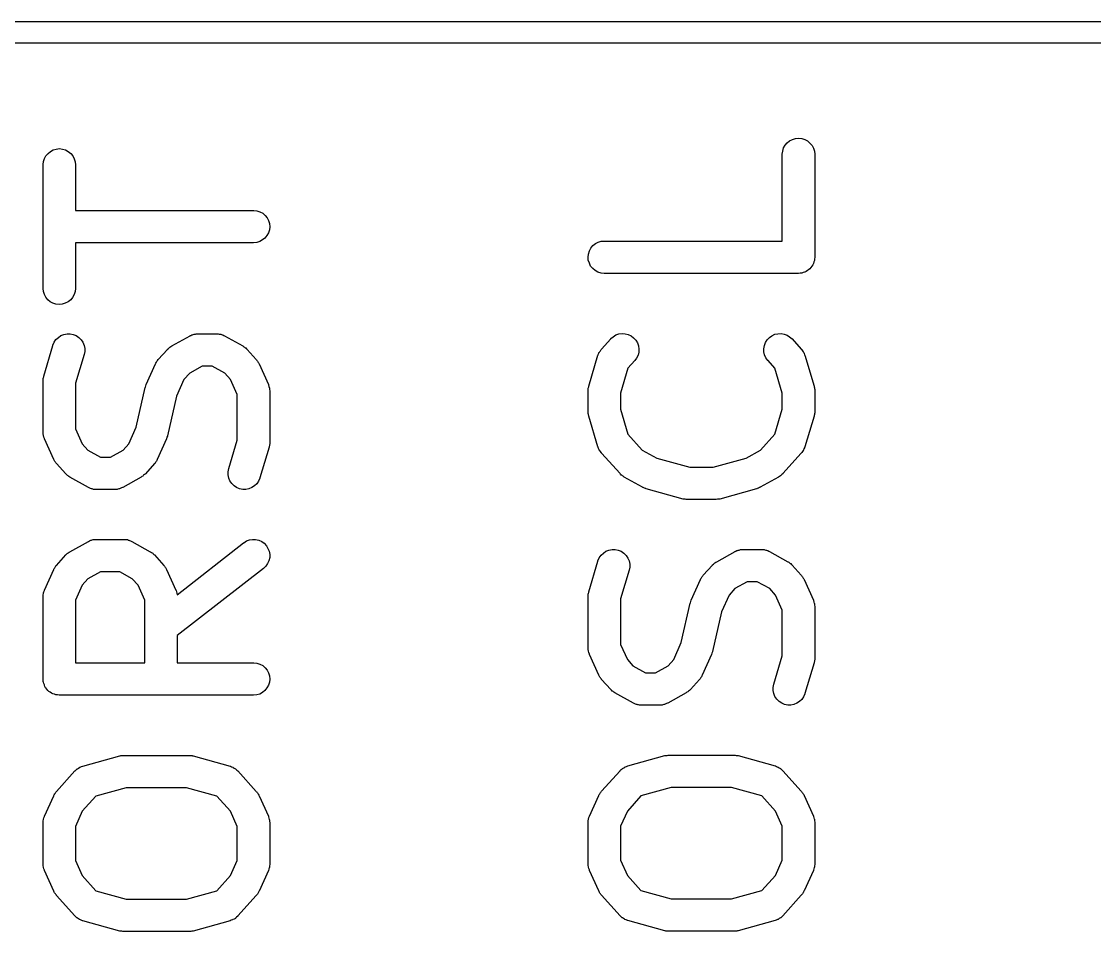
# Model space of a CAD drawing. Extents: x 195.1 to 235.6, y -143.1 to -103.
# Drawn here: x 220.857 to 225.829, y -107.165 to -102.95 of the extents above; entities that cross this region are included whole.
import ezdxf

# ---------------------------------------------------------------- set-up
doc = ezdxf.new("R2010")
doc.units = 0
doc.layers.add('BLACK', color=7, linetype='CONTINUOUS')

msp = doc.modelspace()

# ---------------------------------------------------------------- linework, layer by layer
at = {"layer": 'BLACK', "linetype": 'CONTINUOUS'}
for p, q in [((195.502, -102.95), (235.498, -102.95)), ((235.45, -103.05), (195.55, -103.05)), ((224.405, -103.512), (224.416, -103.503)), ((224.416, -103.503), (224.429, -103.496)), ((224.429, -103.496), (224.443, -103.492)), ((224.443, -103.492), (224.458, -103.49)), ((224.458, -103.49), (224.472, -103.492)), ((224.472, -103.492), (224.486, -103.496)), ((224.486, -103.496), (224.499, -103.503)), ((224.499, -103.503), (224.51, -103.513)), ((220.98, -103.561), (220.991, -103.552)), ((220.991, -103.552), (221.004, -103.545)), ((221.004, -103.545), (221.018, -103.541)), ((221.018, -103.541), (221.033, -103.539)), ((221.033, -103.539), (221.047, -103.541)), ((221.047, -103.541), (221.061, -103.545)), ((221.061, -103.545), (221.074, -103.552)), ((221.074, -103.552), (221.085, -103.561)), ((224.382, -103.564), (224.384, -103.55)), ((224.384, -103.55), (224.388, -103.536)), ((224.388, -103.536), (224.395, -103.523)), ((224.395, -103.523), (224.405, -103.512)), ((224.51, -103.513), (224.52, -103.524)), ((224.52, -103.524), (224.526, -103.537)), ((224.526, -103.537), (224.531, -103.551)), ((224.531, -103.551), (224.532, -103.565)), ((220.957, -103.613), (220.959, -103.599)), ((220.959, -103.599), (220.963, -103.585)), ((220.963, -103.585), (220.97, -103.572)), ((220.97, -103.572), (220.98, -103.561)), ((221.085, -103.561), (221.095, -103.573)), ((221.095, -103.573), (221.101, -103.586)), ((221.101, -103.586), (221.106, -103.6)), ((221.106, -103.6), (221.107, -103.614)), ((224.382, -103.565), (224.382, -103.564)), ((224.382, -103.967), (224.382, -103.565)), ((224.532, -103.565), (224.532, -104.042)), ((220.957, -103.614), (220.957, -103.613)), ((220.957, -104.186), (220.957, -103.614)), ((221.107, -103.614), (221.107, -103.825)), ((221.107, -103.825), (221.932, -103.825)), ((221.932, -103.825), (221.933, -103.825)), ((221.933, -103.825), (221.948, -103.827)), ((221.948, -103.827), (221.962, -103.831)), ((221.962, -103.831), (221.975, -103.838)), ((221.975, -103.838), (221.986, -103.848)), ((221.986, -103.848), (221.995, -103.859)), ((221.995, -103.859), (222.002, -103.872)), ((222.002, -103.872), (222.006, -103.886)), ((222.006, -103.886), (222.007, -103.901)), ((222.007, -103.901), (222.006, -103.915)), ((221.985, -103.953), (221.974, -103.962)), ((221.994, -103.942), (221.985, -103.953)), ((222.001, -103.929), (221.994, -103.942)), ((222.006, -103.915), (222.001, -103.929)), ((221.932, -103.975), (221.107, -103.975)), ((221.107, -103.975), (221.107, -104.186)), ((221.947, -103.974), (221.932, -103.975)), ((221.961, -103.969), (221.947, -103.974)), ((221.974, -103.962), (221.961, -103.969)), ((223.488, -104.013), (223.495, -104)), ((223.495, -104), (223.504, -103.988)), ((223.504, -103.988), (223.516, -103.979)), ((223.516, -103.979), (223.529, -103.972)), ((223.529, -103.972), (223.543, -103.968)), ((223.543, -103.968), (223.557, -103.967)), ((223.557, -103.967), (224.382, -103.967)), ((223.482, -104.041), (223.484, -104.027)), ((223.483, -104.056), (223.482, -104.041)), ((223.484, -104.027), (223.488, -104.013)), ((224.532, -104.043), (224.531, -104.05)), ((224.531, -104.05), (224.531, -104.057)), ((224.532, -104.042), (224.532, -104.042)), ((224.532, -104.042), (224.532, -104.042)), ((224.532, -104.042), (224.532, -104.042)), ((224.532, -104.042), (224.532, -104.043)), ((223.488, -104.07), (223.483, -104.056)), ((223.494, -104.083), (223.488, -104.07)), ((223.504, -104.094), (223.494, -104.083)), ((223.515, -104.104), (223.504, -104.094)), ((224.504, -104.1), (224.499, -104.104)), ((224.51, -104.095), (224.504, -104.1)), ((224.514, -104.089), (224.51, -104.095)), ((224.51, -104.095), (224.51, -104.095)), ((224.51, -104.095), (224.51, -104.095)), ((224.519, -104.084), (224.514, -104.089)), ((224.523, -104.077), (224.519, -104.084)), ((224.519, -104.084), (224.519, -104.084)), ((224.519, -104.084), (224.519, -104.084)), ((224.526, -104.071), (224.523, -104.077)), ((224.528, -104.064), (224.526, -104.071)), ((224.526, -104.071), (224.526, -104.071)), ((224.526, -104.071), (224.526, -104.071)), ((224.531, -104.057), (224.528, -104.064)), ((224.531, -104.057), (224.531, -104.057)), ((224.531, -104.057), (224.531, -104.057)), ((223.528, -104.111), (223.515, -104.104)), ((223.542, -104.115), (223.528, -104.111)), ((223.556, -104.117), (223.542, -104.115)), ((223.557, -104.117), (223.556, -104.117)), ((224.457, -104.117), (223.557, -104.117)), ((224.464, -104.116), (224.457, -104.117)), ((224.471, -104.115), (224.464, -104.116)), ((224.472, -104.115), (224.471, -104.115)), ((224.471, -104.115), (224.471, -104.115)), ((224.478, -104.113), (224.472, -104.115)), ((224.485, -104.111), (224.478, -104.113)), ((224.486, -104.111), (224.485, -104.111)), ((224.485, -104.111), (224.485, -104.111)), ((224.492, -104.108), (224.486, -104.111)), ((224.498, -104.104), (224.492, -104.108)), ((224.499, -104.104), (224.498, -104.104)), ((224.498, -104.104), (224.498, -104.104)), ((220.959, -104.2), (220.957, -104.186)), ((220.963, -104.214), (220.959, -104.2)), ((221.106, -104.201), (221.101, -104.215)), ((221.107, -104.187), (221.106, -104.201)), ((221.107, -104.186), (221.107, -104.187)), ((220.97, -104.227), (220.963, -104.214)), ((220.979, -104.239), (220.97, -104.227)), ((220.99, -104.248), (220.979, -104.239)), ((221.003, -104.255), (220.99, -104.248)), ((221.073, -104.248), (221.06, -104.255)), ((221.085, -104.239), (221.073, -104.248)), ((221.094, -104.228), (221.085, -104.239)), ((221.101, -104.215), (221.094, -104.228)), ((221.017, -104.259), (221.003, -104.255)), ((221.032, -104.261), (221.017, -104.259)), ((221.046, -104.259), (221.032, -104.261)), ((221.06, -104.255), (221.046, -104.259)), ((221.04, -104.405), (221.054, -104.4)), ((221.054, -104.4), (221.068, -104.397)), ((221.068, -104.397), (221.083, -104.397)), ((221.083, -104.397), (221.097, -104.4)), ((221.097, -104.4), (221.111, -104.405)), ((221.646, -104.402), (221.65, -104.401)), ((221.65, -104.401), (221.653, -104.4)), ((221.653, -104.4), (221.657, -104.399)), ((221.657, -104.399), (221.66, -104.398)), ((221.66, -104.398), (221.664, -104.398)), ((221.664, -104.398), (221.667, -104.397)), ((221.667, -104.397), (221.671, -104.397)), ((221.671, -104.397), (221.675, -104.396)), ((221.675, -104.396), (221.761, -104.396)), ((221.761, -104.396), (221.762, -104.396)), ((221.762, -104.396), (221.766, -104.397)), ((221.766, -104.397), (221.769, -104.397)), ((221.769, -104.397), (221.773, -104.398)), ((221.773, -104.398), (221.776, -104.398)), ((221.776, -104.398), (221.78, -104.399)), ((221.78, -104.399), (221.784, -104.4)), ((221.784, -104.4), (221.787, -104.401)), ((221.787, -104.401), (221.79, -104.402)), ((223.611, -104.402), (223.625, -104.397)), ((223.625, -104.397), (223.64, -104.395)), ((223.64, -104.395), (223.654, -104.396)), ((223.654, -104.396), (223.668, -104.4)), ((223.668, -104.4), (223.682, -104.406)), ((224.333, -104.406), (224.347, -104.399)), ((224.347, -104.399), (224.361, -104.396)), ((224.361, -104.396), (224.376, -104.395)), ((224.376, -104.395), (224.39, -104.398)), ((224.39, -104.398), (224.404, -104.403)), ((220.96, -104.593), (221.003, -104.45)), ((221.003, -104.449), (221.009, -104.435)), ((221.003, -104.45), (221.003, -104.449)), ((221.009, -104.435), (221.017, -104.423)), ((221.017, -104.423), (221.028, -104.413)), ((221.028, -104.413), (221.04, -104.405)), ((221.111, -104.405), (221.123, -104.414)), ((221.123, -104.414), (221.133, -104.424)), ((221.133, -104.424), (221.141, -104.436)), ((221.141, -104.436), (221.147, -104.45)), ((221.147, -104.45), (221.15, -104.464)), ((221.553, -104.453), (221.639, -104.406)), ((221.639, -104.405), (221.643, -104.404)), ((221.639, -104.406), (221.639, -104.405)), ((221.643, -104.404), (221.646, -104.402)), ((221.79, -104.402), (221.794, -104.404)), ((221.794, -104.404), (221.797, -104.406)), ((221.797, -104.406), (221.883, -104.453)), ((223.544, -104.468), (223.587, -104.42)), ((223.587, -104.42), (223.588, -104.419)), ((223.588, -104.419), (223.599, -104.41)), ((223.599, -104.41), (223.611, -104.402)), ((223.682, -104.406), (223.693, -104.415)), ((223.693, -104.415), (223.703, -104.426)), ((223.703, -104.426), (223.711, -104.438)), ((223.711, -104.438), (223.716, -104.452)), ((224.297, -104.466), (224.299, -104.451)), ((224.299, -104.451), (224.304, -104.437)), ((224.304, -104.437), (224.312, -104.425)), ((224.312, -104.425), (224.322, -104.414)), ((224.322, -104.414), (224.333, -104.406)), ((224.404, -104.403), (224.416, -104.41)), ((224.416, -104.41), (224.427, -104.42)), ((224.427, -104.42), (224.47, -104.468)), ((221.147, -104.493), (221.107, -104.625)), ((221.15, -104.479), (221.147, -104.493)), ((221.15, -104.464), (221.15, -104.479)), ((221.491, -104.516), (221.534, -104.469)), ((221.534, -104.468), (221.538, -104.465)), ((221.534, -104.469), (221.534, -104.468)), ((221.538, -104.465), (221.541, -104.462)), ((221.541, -104.462), (221.543, -104.46)), ((221.543, -104.46), (221.545, -104.458)), ((221.545, -104.458), (221.549, -104.456)), ((221.549, -104.456), (221.553, -104.453)), ((221.883, -104.453), (221.884, -104.454)), ((221.884, -104.454), (221.887, -104.457)), ((221.887, -104.457), (221.891, -104.459)), ((221.891, -104.459), (221.893, -104.461)), ((221.893, -104.461), (221.896, -104.462)), ((221.896, -104.462), (221.899, -104.466)), ((221.899, -104.466), (221.902, -104.469)), ((221.902, -104.469), (221.945, -104.516)), ((223.485, -104.639), (223.528, -104.496)), ((223.528, -104.495), (223.529, -104.494)), ((223.528, -104.496), (223.528, -104.495)), ((223.529, -104.493), (223.532, -104.487)), ((223.529, -104.494), (223.529, -104.493)), ((223.532, -104.487), (223.534, -104.482)), ((223.534, -104.482), (223.535, -104.481)), ((223.535, -104.481), (223.536, -104.479)), ((223.536, -104.479), (223.539, -104.475)), ((223.539, -104.475), (223.542, -104.47)), ((223.542, -104.47), (223.543, -104.469)), ((223.543, -104.469), (223.544, -104.468)), ((223.714, -104.495), (223.707, -104.509)), ((223.717, -104.481), (223.714, -104.495)), ((223.716, -104.452), (223.718, -104.467)), ((223.718, -104.467), (223.717, -104.481)), ((224.297, -104.48), (224.297, -104.466)), ((224.3, -104.494), (224.297, -104.48)), ((224.306, -104.508), (224.3, -104.494)), ((224.47, -104.468), (224.471, -104.468)), ((224.471, -104.468), (224.472, -104.47)), ((224.472, -104.47), (224.472, -104.471)), ((224.472, -104.471), (224.476, -104.476)), ((224.476, -104.476), (224.479, -104.48)), ((224.479, -104.48), (224.48, -104.482)), ((224.48, -104.482), (224.481, -104.483)), ((224.481, -104.483), (224.483, -104.488)), ((224.483, -104.488), (224.485, -104.494)), ((224.485, -104.494), (224.486, -104.495)), ((224.486, -104.495), (224.486, -104.496)), ((224.486, -104.496), (224.529, -104.639)), ((221.435, -104.631), (221.478, -104.536)), ((221.478, -104.535), (221.48, -104.532)), ((221.478, -104.536), (221.478, -104.535)), ((221.48, -104.532), (221.482, -104.528)), ((221.482, -104.528), (221.484, -104.525)), ((221.484, -104.525), (221.486, -104.522)), ((221.486, -104.522), (221.488, -104.52)), ((221.488, -104.52), (221.491, -104.516)), ((221.694, -104.546), (221.637, -104.579)), ((221.741, -104.546), (221.694, -104.546)), ((221.799, -104.579), (221.741, -104.546)), ((221.945, -104.516), (221.946, -104.517)), ((221.946, -104.517), (221.948, -104.52)), ((221.948, -104.52), (221.95, -104.523)), ((221.95, -104.523), (221.952, -104.526)), ((221.952, -104.526), (221.954, -104.529)), ((221.954, -104.529), (221.956, -104.533)), ((221.956, -104.533), (221.958, -104.536)), ((221.958, -104.536), (222.001, -104.631)), ((223.699, -104.52), (223.667, -104.556)), ((223.707, -104.509), (223.699, -104.52)), ((224.315, -104.52), (224.306, -104.508)), ((224.316, -104.52), (224.315, -104.52)), ((224.347, -104.556), (224.316, -104.52)), ((220.958, -104.603), (220.959, -104.599)), ((220.959, -104.599), (220.96, -104.596)), ((220.96, -104.596), (220.96, -104.593)), ((221.637, -104.579), (221.61, -104.608)), ((221.826, -104.608), (221.799, -104.579)), ((223.667, -104.556), (223.632, -104.672)), ((224.382, -104.672), (224.347, -104.556)), ((220.957, -104.607), (220.958, -104.603)), ((220.957, -104.61), (220.957, -104.607)), ((220.957, -104.613), (220.957, -104.61)), ((220.957, -104.614), (220.957, -104.613)), ((220.957, -104.852), (220.957, -104.614)), ((221.107, -104.625), (221.107, -104.836)), ((221.389, -104.829), (221.43, -104.645)), ((221.43, -104.645), (221.43, -104.645)), ((221.43, -104.645), (221.431, -104.645)), ((221.431, -104.644), (221.433, -104.638)), ((221.431, -104.645), (221.431, -104.644)), ((221.431, -104.645), (221.431, -104.645)), ((221.433, -104.638), (221.435, -104.631)), ((221.61, -104.608), (221.575, -104.686)), ((221.857, -104.678), (221.826, -104.608)), ((222.001, -104.631), (222.001, -104.632)), ((222.001, -104.632), (222.001, -104.633)), ((222.001, -104.633), (222.001, -104.633)), ((222.001, -104.633), (222.003, -104.64)), ((222.003, -104.64), (222.005, -104.646)), ((222.005, -104.646), (222.006, -104.647)), ((222.006, -104.647), (222.006, -104.647)), ((222.006, -104.647), (222.006, -104.654)), ((223.482, -104.654), (223.483, -104.649)), ((223.483, -104.649), (223.484, -104.645)), ((223.484, -104.645), (223.485, -104.642)), ((223.485, -104.642), (223.485, -104.639)), ((224.529, -104.639), (224.529, -104.64)), ((224.529, -104.64), (224.53, -104.643)), ((224.53, -104.643), (224.531, -104.646)), ((224.531, -104.646), (224.531, -104.65)), ((224.531, -104.65), (224.532, -104.655)), ((221.575, -104.686), (221.534, -104.869)), ((221.857, -104.889), (221.857, -104.678)), ((222.006, -104.654), (222.007, -104.661)), ((222.007, -104.661), (222.007, -104.661)), ((222.007, -104.661), (222.007, -104.662)), ((222.007, -104.662), (222.007, -104.9)), ((223.482, -104.657), (223.482, -104.654)), ((223.482, -104.66), (223.482, -104.657)), ((223.482, -104.661), (223.482, -104.66)), ((223.482, -104.756), (223.482, -104.661)), ((223.632, -104.672), (223.632, -104.745)), ((224.382, -104.745), (224.382, -104.672)), ((224.532, -104.655), (224.532, -104.658)), ((224.532, -104.658), (224.532, -104.661)), ((224.532, -104.661), (224.532, -104.756)), ((223.632, -104.745), (223.667, -104.861)), ((224.347, -104.861), (224.382, -104.745)), ((223.482, -104.759), (223.482, -104.756)), ((223.482, -104.762), (223.482, -104.759)), ((223.483, -104.766), (223.482, -104.762)), ((223.484, -104.771), (223.483, -104.766)), ((223.484, -104.773), (223.484, -104.771)), ((223.485, -104.776), (223.484, -104.773)), ((223.485, -104.778), (223.485, -104.776)), ((223.528, -104.92), (223.485, -104.778)), ((224.529, -104.778), (224.486, -104.92)), ((224.53, -104.774), (224.529, -104.778)), ((224.531, -104.772), (224.53, -104.774)), ((224.532, -104.763), (224.531, -104.767)), ((224.531, -104.767), (224.531, -104.772)), ((224.532, -104.756), (224.532, -104.757)), ((224.532, -104.757), (224.532, -104.76)), ((224.532, -104.76), (224.532, -104.763)), ((221.107, -104.836), (221.139, -104.906)), ((221.354, -104.906), (221.389, -104.829)), ((220.957, -104.853), (220.957, -104.852)), ((220.957, -104.854), (220.957, -104.853)), ((220.958, -104.86), (220.957, -104.854)), ((220.959, -104.867), (220.958, -104.86)), ((220.959, -104.868), (220.959, -104.867)), ((220.961, -104.875), (220.959, -104.868)), ((220.959, -104.868), (220.959, -104.868)), ((220.963, -104.881), (220.961, -104.875)), ((220.963, -104.882), (220.963, -104.881)), ((220.964, -104.883), (220.963, -104.882)), ((220.963, -104.882), (220.963, -104.882)), ((221.007, -104.978), (220.964, -104.883)), ((221.529, -104.883), (221.486, -104.978)), ((221.531, -104.876), (221.529, -104.883)), ((221.534, -104.87), (221.531, -104.876)), ((221.534, -104.869), (221.534, -104.869)), ((221.534, -104.869), (221.534, -104.869)), ((221.534, -104.869), (221.534, -104.869)), ((221.534, -104.869), (221.534, -104.87)), ((221.817, -105.021), (221.857, -104.889)), ((223.667, -104.861), (223.733, -104.935)), ((224.281, -104.935), (224.347, -104.861)), ((221.139, -104.906), (221.165, -104.936)), ((221.165, -104.936), (221.223, -104.968)), ((221.27, -104.968), (221.328, -104.936)), ((221.328, -104.936), (221.354, -104.906)), ((222.004, -104.922), (221.961, -105.064)), ((222.005, -104.919), (222.004, -104.922)), ((222.006, -104.916), (222.005, -104.919)), ((222.007, -104.907), (222.006, -104.911)), ((222.006, -104.911), (222.006, -104.916)), ((222.007, -104.9), (222.007, -104.901)), ((222.007, -104.901), (222.007, -104.904)), ((222.007, -104.904), (222.007, -104.907)), ((223.529, -104.922), (223.528, -104.92)), ((223.529, -104.923), (223.529, -104.922)), ((223.531, -104.928), (223.529, -104.923)), ((223.534, -104.934), (223.531, -104.928)), ((223.534, -104.935), (223.534, -104.934)), ((223.535, -104.936), (223.534, -104.935)), ((223.539, -104.941), (223.535, -104.936)), ((223.542, -104.946), (223.539, -104.941)), ((223.543, -104.947), (223.542, -104.946)), ((223.544, -104.948), (223.543, -104.947)), ((223.544, -104.949), (223.544, -104.948)), ((223.733, -104.935), (223.8, -104.972)), ((224.214, -104.972), (224.281, -104.935)), ((224.471, -104.948), (224.47, -104.949)), ((224.472, -104.947), (224.471, -104.948)), ((224.475, -104.942), (224.472, -104.947)), ((224.479, -104.937), (224.475, -104.942)), ((224.48, -104.935), (224.479, -104.936)), ((224.479, -104.936), (224.479, -104.937)), ((224.482, -104.929), (224.48, -104.935)), ((224.485, -104.924), (224.482, -104.929)), ((224.486, -104.921), (224.485, -104.923)), ((224.485, -104.923), (224.485, -104.924)), ((224.486, -104.92), (224.486, -104.921)), ((221.008, -104.982), (221.007, -104.978)), ((221.01, -104.985), (221.008, -104.982)), ((221.012, -104.988), (221.01, -104.985)), ((221.014, -104.991), (221.012, -104.988)), ((221.016, -104.994), (221.014, -104.991)), ((221.019, -104.997), (221.016, -104.994)), ((221.019, -104.998), (221.019, -104.997)), ((221.062, -105.045), (221.019, -104.998)), ((221.223, -104.968), (221.27, -104.968)), ((221.474, -104.998), (221.431, -105.045)), ((221.476, -104.995), (221.474, -104.998)), ((221.478, -104.992), (221.476, -104.995)), ((221.48, -104.989), (221.478, -104.992)), ((221.482, -104.986), (221.48, -104.989)), ((221.484, -104.983), (221.482, -104.986)), ((221.486, -104.979), (221.484, -104.983)), ((221.486, -104.978), (221.486, -104.979)), ((223.63, -105.044), (223.544, -104.949)), ((223.8, -104.972), (223.953, -105.014)), ((224.061, -105.014), (224.214, -104.972)), ((224.47, -104.949), (224.384, -105.044)), ((221.065, -105.048), (221.062, -105.045)), ((221.43, -105.046), (221.427, -105.049)), ((221.431, -105.045), (221.43, -105.046)), ((221.815, -105.036), (221.817, -105.021)), ((221.815, -105.05), (221.815, -105.036)), ((223.633, -105.047), (223.63, -105.044)), ((223.636, -105.051), (223.633, -105.047)), ((223.953, -105.014), (224.061, -105.014)), ((224.384, -105.045), (224.38, -105.048)), ((224.384, -105.044), (224.384, -105.045)), ((221.069, -105.052), (221.065, -105.048)), ((221.071, -105.053), (221.069, -105.052)), ((221.073, -105.055), (221.071, -105.053)), ((221.077, -105.058), (221.073, -105.055)), ((221.081, -105.06), (221.077, -105.058)), ((221.081, -105.061), (221.081, -105.06)), ((221.167, -105.108), (221.081, -105.061)), ((221.411, -105.061), (221.326, -105.108)), ((221.415, -105.058), (221.411, -105.061)), ((221.419, -105.056), (221.415, -105.058)), ((221.421, -105.054), (221.419, -105.056)), ((221.423, -105.052), (221.421, -105.054)), ((221.427, -105.049), (221.423, -105.052)), ((221.818, -105.065), (221.815, -105.05)), ((221.823, -105.078), (221.818, -105.065)), ((221.831, -105.09), (221.823, -105.078)), ((221.842, -105.101), (221.831, -105.09)), ((221.947, -105.091), (221.936, -105.101)), ((221.955, -105.079), (221.947, -105.091)), ((221.961, -105.065), (221.955, -105.079)), ((221.961, -105.064), (221.961, -105.065)), ((223.639, -105.052), (223.636, -105.051)), ((223.641, -105.054), (223.639, -105.052)), ((223.645, -105.056), (223.641, -105.054)), ((223.648, -105.059), (223.645, -105.056)), ((223.649, -105.06), (223.648, -105.059)), ((223.735, -105.107), (223.649, -105.06)), ((224.365, -105.06), (224.279, -105.107)), ((224.369, -105.057), (224.365, -105.06)), ((224.373, -105.055), (224.369, -105.057)), ((224.375, -105.053), (224.373, -105.055)), ((224.377, -105.051), (224.375, -105.053)), ((224.38, -105.048), (224.377, -105.051)), ((221.171, -105.11), (221.167, -105.108)), ((221.174, -105.112), (221.171, -105.11)), ((221.177, -105.113), (221.174, -105.112)), ((221.181, -105.114), (221.177, -105.113)), ((221.184, -105.115), (221.181, -105.114)), ((221.188, -105.116), (221.184, -105.115)), ((221.191, -105.117), (221.188, -105.116)), ((221.195, -105.117), (221.191, -105.117)), ((221.199, -105.117), (221.195, -105.117)), ((221.203, -105.118), (221.199, -105.117)), ((221.204, -105.118), (221.203, -105.118)), ((221.289, -105.118), (221.204, -105.118)), ((221.293, -105.117), (221.289, -105.118)), ((221.297, -105.117), (221.293, -105.117)), ((221.3, -105.117), (221.297, -105.117)), ((221.304, -105.116), (221.3, -105.117)), ((221.308, -105.115), (221.304, -105.116)), ((221.311, -105.115), (221.308, -105.115)), ((221.315, -105.113), (221.311, -105.115)), ((221.318, -105.112), (221.315, -105.113)), ((221.321, -105.11), (221.318, -105.112)), ((221.325, -105.109), (221.321, -105.11)), ((221.326, -105.108), (221.325, -105.109)), ((221.854, -105.109), (221.842, -105.101)), ((221.867, -105.115), (221.854, -105.109)), ((221.882, -105.117), (221.867, -105.115)), ((221.896, -105.118), (221.882, -105.117)), ((221.911, -105.115), (221.896, -105.118)), ((221.924, -105.109), (221.911, -105.115)), ((221.936, -105.101), (221.924, -105.109)), ((223.736, -105.108), (223.735, -105.107)), ((223.737, -105.108), (223.736, -105.108)), ((223.743, -105.111), (223.737, -105.108)), ((223.748, -105.113), (223.743, -105.111)), ((223.749, -105.113), (223.748, -105.113)), ((223.75, -105.114), (223.749, -105.113)), ((223.751, -105.114), (223.75, -105.114)), ((223.923, -105.162), (223.751, -105.114)), ((224.263, -105.114), (224.092, -105.162)), ((224.264, -105.114), (224.263, -105.114)), ((224.265, -105.113), (224.264, -105.114)), ((224.271, -105.111), (224.265, -105.113)), ((224.277, -105.109), (224.271, -105.111)), ((224.278, -105.108), (224.277, -105.108)), ((224.277, -105.108), (224.277, -105.109)), ((224.279, -105.107), (224.278, -105.108)), ((223.925, -105.162), (223.923, -105.162)), ((223.927, -105.163), (223.925, -105.162)), ((223.932, -105.163), (223.927, -105.163)), ((223.937, -105.164), (223.932, -105.163)), ((223.94, -105.164), (223.937, -105.164)), ((223.942, -105.164), (223.94, -105.164)), ((223.943, -105.164), (223.942, -105.164)), ((224.071, -105.164), (223.943, -105.164)), ((224.074, -105.164), (224.071, -105.164)), ((224.076, -105.164), (224.074, -105.164)), ((224.081, -105.163), (224.076, -105.164)), ((224.086, -105.163), (224.081, -105.163)), ((224.088, -105.162), (224.086, -105.163)), ((224.09, -105.162), (224.088, -105.162)), ((224.092, -105.162), (224.09, -105.162)), ((221.081, -105.406), (221.167, -105.358)), ((221.167, -105.358), (221.168, -105.358)), ((221.168, -105.358), (221.172, -105.356)), ((221.172, -105.356), (221.175, -105.354)), ((221.175, -105.354), (221.178, -105.353)), ((221.178, -105.353), (221.182, -105.352)), ((221.182, -105.352), (221.185, -105.351)), ((221.185, -105.351), (221.189, -105.35)), ((221.189, -105.35), (221.192, -105.35)), ((221.192, -105.35), (221.196, -105.349)), ((221.196, -105.349), (221.2, -105.349)), ((221.2, -105.349), (221.204, -105.349)), ((221.204, -105.349), (221.332, -105.349)), ((221.332, -105.349), (221.333, -105.349)), ((221.333, -105.349), (221.337, -105.349)), ((221.337, -105.349), (221.341, -105.349)), ((221.341, -105.349), (221.344, -105.35)), ((221.344, -105.35), (221.348, -105.35)), ((221.348, -105.35), (221.351, -105.352)), ((221.351, -105.352), (221.355, -105.352)), ((221.355, -105.352), (221.358, -105.354)), ((221.358, -105.354), (221.362, -105.355)), ((221.362, -105.355), (221.365, -105.357)), ((221.365, -105.357), (221.369, -105.358)), ((221.369, -105.358), (221.454, -105.406)), ((221.578, -105.605), (221.886, -105.365)), ((221.886, -105.365), (221.887, -105.364)), ((221.887, -105.364), (221.899, -105.356)), ((221.899, -105.356), (221.913, -105.351)), ((221.913, -105.351), (221.928, -105.349)), ((221.928, -105.349), (221.942, -105.349)), ((221.942, -105.349), (221.956, -105.353)), ((221.956, -105.353), (221.97, -105.359)), ((221.97, -105.359), (221.982, -105.367)), ((221.982, -105.367), (221.992, -105.378)), ((221.992, -105.378), (221.999, -105.391)), ((221.999, -105.391), (222.005, -105.404)), ((224.196, -105.396), (224.2, -105.395)), ((224.2, -105.395), (224.286, -105.395)), ((224.286, -105.395), (224.287, -105.395)), ((224.287, -105.395), (224.291, -105.396)), ((221.019, -105.469), (221.062, -105.421)), ((221.062, -105.421), (221.063, -105.42)), ((221.063, -105.42), (221.066, -105.417)), ((221.066, -105.417), (221.069, -105.414)), ((221.069, -105.414), (221.072, -105.413)), ((221.072, -105.413), (221.074, -105.411)), ((221.074, -105.411), (221.078, -105.408)), ((221.078, -105.408), (221.081, -105.406)), ((221.454, -105.406), (221.455, -105.406)), ((221.455, -105.406), (221.459, -105.409)), ((221.459, -105.409), (221.463, -105.411)), ((221.463, -105.411), (221.465, -105.413)), ((221.465, -105.413), (221.467, -105.415)), ((221.467, -105.415), (221.47, -105.418)), ((221.47, -105.418), (221.474, -105.421)), ((221.474, -105.421), (221.516, -105.469)), ((222.007, -105.433), (222.003, -105.448)), ((222.005, -105.404), (222.007, -105.419)), ((222.007, -105.419), (222.007, -105.433)), ((223.528, -105.448), (223.534, -105.434)), ((223.534, -105.434), (223.542, -105.422)), ((223.542, -105.422), (223.553, -105.412)), ((223.553, -105.412), (223.565, -105.404)), ((223.565, -105.404), (223.579, -105.398)), ((223.579, -105.398), (223.593, -105.396)), ((223.593, -105.396), (223.608, -105.396)), ((223.608, -105.396), (223.622, -105.399)), ((223.622, -105.399), (223.636, -105.404)), ((223.636, -105.404), (223.648, -105.412)), ((223.648, -105.412), (223.658, -105.423)), ((223.658, -105.423), (223.666, -105.435)), ((223.666, -105.435), (223.672, -105.448)), ((224.078, -105.452), (224.164, -105.405)), ((224.164, -105.404), (224.168, -105.403)), ((224.164, -105.405), (224.164, -105.404)), ((224.168, -105.403), (224.171, -105.401)), ((224.171, -105.401), (224.175, -105.4)), ((224.175, -105.4), (224.178, -105.399)), ((224.178, -105.399), (224.182, -105.398)), ((224.182, -105.398), (224.185, -105.397)), ((224.185, -105.397), (224.189, -105.396)), ((224.189, -105.396), (224.192, -105.396)), ((224.192, -105.396), (224.196, -105.396)), ((224.291, -105.396), (224.294, -105.396)), ((224.294, -105.396), (224.298, -105.396)), ((224.298, -105.396), (224.301, -105.397)), ((224.301, -105.397), (224.305, -105.398)), ((224.305, -105.398), (224.309, -105.399)), ((224.309, -105.399), (224.312, -105.4)), ((224.312, -105.4), (224.315, -105.401)), ((224.315, -105.401), (224.319, -105.403)), ((224.319, -105.403), (224.322, -105.405)), ((224.322, -105.405), (224.408, -105.452)), ((220.964, -105.584), (221.007, -105.488)), ((221.007, -105.487), (221.009, -105.484)), ((221.007, -105.488), (221.007, -105.487)), ((221.009, -105.484), (221.011, -105.481)), ((221.011, -105.481), (221.013, -105.478)), ((221.013, -105.478), (221.014, -105.475)), ((221.014, -105.475), (221.017, -105.472)), ((221.017, -105.472), (221.019, -105.469)), ((221.516, -105.469), (221.517, -105.47)), ((221.517, -105.47), (221.519, -105.473)), ((221.519, -105.473), (221.522, -105.476)), ((221.522, -105.476), (221.524, -105.479)), ((221.524, -105.479), (221.526, -105.482)), ((221.526, -105.482), (221.527, -105.485)), ((221.527, -105.485), (221.529, -105.488)), ((221.529, -105.488), (221.572, -105.584)), ((221.978, -105.483), (221.579, -105.794)), ((221.989, -105.473), (221.978, -105.483)), ((221.997, -105.461), (221.989, -105.473)), ((222.003, -105.448), (221.997, -105.461)), ((223.485, -105.592), (223.528, -105.449)), ((223.528, -105.449), (223.528, -105.448)), ((223.672, -105.492), (223.632, -105.624)), ((223.672, -105.448), (223.675, -105.463)), ((223.675, -105.477), (223.672, -105.492)), ((223.675, -105.463), (223.675, -105.477)), ((224.016, -105.515), (224.059, -105.468)), ((224.059, -105.467), (224.063, -105.464)), ((224.059, -105.468), (224.059, -105.467)), ((224.063, -105.464), (224.066, -105.461)), ((224.066, -105.461), (224.068, -105.459)), ((224.068, -105.459), (224.07, -105.457)), ((224.07, -105.457), (224.074, -105.455)), ((224.074, -105.455), (224.078, -105.452)), ((224.408, -105.452), (224.409, -105.453)), ((224.409, -105.453), (224.412, -105.455)), ((224.412, -105.455), (224.416, -105.458)), ((224.416, -105.458), (224.418, -105.46)), ((224.418, -105.46), (224.421, -105.461)), ((224.421, -105.461), (224.424, -105.465)), ((224.424, -105.465), (224.427, -105.468)), ((224.427, -105.468), (224.47, -105.515)), ((221.165, -105.531), (221.139, -105.561)), ((221.223, -105.499), (221.165, -105.531)), ((221.313, -105.499), (221.223, -105.499)), ((221.37, -105.531), (221.313, -105.499)), ((221.397, -105.561), (221.37, -105.531)), ((223.96, -105.63), (224.003, -105.535)), ((224.003, -105.534), (224.005, -105.53)), ((224.003, -105.535), (224.003, -105.534)), ((224.005, -105.53), (224.007, -105.527)), ((224.007, -105.527), (224.009, -105.524)), ((224.009, -105.524), (224.011, -105.521)), ((224.011, -105.521), (224.013, -105.518)), ((224.013, -105.518), (224.016, -105.515)), ((224.47, -105.515), (224.471, -105.516)), ((224.471, -105.516), (224.473, -105.519)), ((224.473, -105.519), (224.475, -105.522)), ((224.475, -105.522), (224.477, -105.525)), ((224.477, -105.525), (224.479, -105.528)), ((224.479, -105.528), (224.481, -105.531)), ((224.481, -105.531), (224.483, -105.535)), ((224.483, -105.535), (224.526, -105.63)), ((220.959, -105.597), (220.961, -105.591)), ((220.961, -105.591), (220.963, -105.585)), ((220.963, -105.585), (220.964, -105.584)), ((220.964, -105.584), (220.964, -105.584)), ((221.139, -105.561), (221.107, -105.63)), ((221.429, -105.63), (221.397, -105.561)), ((221.572, -105.584), (221.572, -105.584)), ((221.572, -105.584), (221.573, -105.585)), ((221.573, -105.585), (221.573, -105.586)), ((221.573, -105.586), (221.575, -105.592)), ((221.575, -105.592), (221.577, -105.598)), ((223.485, -105.595), (223.485, -105.592)), ((224.162, -105.577), (224.135, -105.607)), ((224.219, -105.545), (224.162, -105.577)), ((224.266, -105.545), (224.219, -105.545)), ((224.324, -105.577), (224.266, -105.545)), ((224.351, -105.607), (224.324, -105.577)), ((220.957, -105.612), (220.958, -105.605)), ((220.957, -105.613), (220.957, -105.612)), ((220.957, -105.614), (220.957, -105.613)), ((220.957, -105.613), (220.957, -105.613)), ((220.957, -105.995), (220.957, -105.614)), ((220.958, -105.605), (220.959, -105.599)), ((220.959, -105.598), (220.959, -105.597)), ((220.959, -105.599), (220.959, -105.598)), ((221.107, -105.63), (221.107, -105.92)), ((221.429, -105.92), (221.429, -105.63)), ((221.577, -105.598), (221.577, -105.599)), ((221.577, -105.599), (221.577, -105.6)), ((221.577, -105.6), (221.578, -105.605)), ((223.482, -105.606), (223.483, -105.602)), ((223.482, -105.609), (223.482, -105.606)), ((223.482, -105.612), (223.482, -105.609)), ((223.482, -105.613), (223.482, -105.612)), ((223.482, -105.851), (223.482, -105.613)), ((223.483, -105.602), (223.484, -105.598)), ((223.484, -105.598), (223.485, -105.595)), ((223.632, -105.624), (223.632, -105.835)), ((223.914, -105.827), (223.955, -105.644)), ((223.955, -105.644), (223.955, -105.644)), ((223.955, -105.644), (223.956, -105.644)), ((223.956, -105.643), (223.958, -105.637)), ((223.956, -105.644), (223.956, -105.643)), ((223.956, -105.644), (223.956, -105.644)), ((223.958, -105.637), (223.96, -105.63)), ((224.135, -105.607), (224.1, -105.685)), ((224.382, -105.677), (224.351, -105.607)), ((224.526, -105.63), (224.526, -105.631)), ((224.526, -105.631), (224.526, -105.632)), ((224.526, -105.632), (224.526, -105.632)), ((224.526, -105.632), (224.528, -105.639)), ((224.528, -105.639), (224.53, -105.645)), ((224.1, -105.685), (224.059, -105.868)), ((224.382, -105.888), (224.382, -105.677)), ((224.53, -105.645), (224.531, -105.645)), ((224.531, -105.645), (224.531, -105.646)), ((224.531, -105.646), (224.531, -105.653)), ((224.531, -105.653), (224.532, -105.659)), ((224.532, -105.659), (224.532, -105.66)), ((224.532, -105.66), (224.532, -105.661)), ((224.532, -105.661), (224.532, -105.899)), ((221.579, -105.794), (221.579, -105.92)), ((223.632, -105.835), (223.664, -105.905)), ((223.879, -105.905), (223.914, -105.827)), ((223.482, -105.852), (223.482, -105.851)), ((223.482, -105.853), (223.482, -105.852)), ((223.483, -105.859), (223.482, -105.853)), ((223.484, -105.866), (223.483, -105.859)), ((223.484, -105.867), (223.484, -105.866)), ((223.484, -105.866), (223.484, -105.866)), ((223.486, -105.873), (223.484, -105.867)), ((223.488, -105.88), (223.486, -105.873)), ((223.488, -105.881), (223.488, -105.88)), ((223.488, -105.88), (223.488, -105.88)), ((223.489, -105.882), (223.488, -105.881)), ((223.532, -105.977), (223.489, -105.882)), ((224.054, -105.882), (224.011, -105.977)), ((224.056, -105.875), (224.054, -105.882)), ((224.059, -105.869), (224.056, -105.875)), ((224.059, -105.868), (224.059, -105.868)), ((224.059, -105.868), (224.059, -105.868)), ((224.059, -105.868), (224.059, -105.868)), ((224.059, -105.868), (224.059, -105.869)), ((224.342, -106.02), (224.382, -105.888)), ((221.107, -105.92), (221.429, -105.92)), ((221.579, -105.92), (221.932, -105.92)), ((221.932, -105.92), (221.933, -105.92)), ((221.933, -105.92), (221.948, -105.922)), ((221.948, -105.922), (221.962, -105.926)), ((221.962, -105.926), (221.975, -105.933)), ((221.975, -105.933), (221.986, -105.943)), ((223.664, -105.905), (223.69, -105.935)), ((223.69, -105.935), (223.748, -105.967)), ((223.795, -105.967), (223.853, -105.935)), ((223.853, -105.935), (223.879, -105.905)), ((224.529, -105.92), (224.486, -106.063)), ((224.53, -105.917), (224.529, -105.92)), ((224.531, -105.914), (224.53, -105.917)), ((224.532, -105.906), (224.531, -105.91)), ((224.531, -105.91), (224.531, -105.914)), ((224.532, -105.899), (224.532, -105.9)), ((224.532, -105.9), (224.532, -105.903)), ((224.532, -105.903), (224.532, -105.906)), ((221.986, -105.943), (221.995, -105.954)), ((221.995, -105.954), (222.002, -105.967)), ((222.002, -105.967), (222.006, -105.981)), ((222.006, -105.981), (222.007, -105.996)), ((223.533, -105.98), (223.532, -105.977)), ((223.535, -105.984), (223.533, -105.98)), ((223.537, -105.987), (223.535, -105.984)), ((223.539, -105.99), (223.537, -105.987)), ((223.541, -105.993), (223.539, -105.99)), ((223.748, -105.967), (223.795, -105.967)), ((224.003, -105.991), (224.001, -105.994)), ((224.005, -105.988), (224.003, -105.991)), ((224.007, -105.985), (224.005, -105.988)), ((224.009, -105.981), (224.007, -105.985)), ((224.011, -105.978), (224.009, -105.981)), ((224.011, -105.977), (224.011, -105.978)), ((220.958, -106.002), (220.957, -105.995)), ((220.958, -106.009), (220.958, -106.002)), ((220.959, -106.01), (220.958, -106.009)), ((220.961, -106.017), (220.959, -106.01)), ((220.959, -106.01), (220.959, -106.01)), ((220.963, -106.023), (220.961, -106.017)), ((220.963, -106.024), (220.963, -106.023)), ((220.966, -106.03), (220.963, -106.024)), ((220.963, -106.024), (220.963, -106.024)), ((220.969, -106.036), (220.966, -106.03)), ((220.97, -106.037), (220.969, -106.036)), ((220.974, -106.042), (220.97, -106.037)), ((220.97, -106.037), (220.97, -106.037)), ((220.979, -106.048), (220.974, -106.042)), ((221.994, -106.037), (221.985, -106.048)), ((222.001, -106.024), (221.994, -106.037)), ((222.006, -106.01), (222.001, -106.024)), ((222.007, -105.996), (222.006, -106.01)), ((223.544, -105.996), (223.541, -105.993)), ((223.544, -105.997), (223.544, -105.996)), ((223.587, -106.044), (223.544, -105.997)), ((223.999, -105.997), (223.956, -106.044)), ((224.001, -105.994), (223.999, -105.997)), ((224.34, -106.034), (224.342, -106.02)), ((224.34, -106.049), (224.34, -106.034)), ((220.984, -106.053), (220.979, -106.048)), ((220.979, -106.048), (220.979, -106.048)), ((220.979, -106.048), (220.979, -106.048)), ((220.99, -106.057), (220.984, -106.053)), ((220.996, -106.061), (220.99, -106.057)), ((220.99, -106.057), (220.99, -106.057)), ((220.99, -106.057), (220.99, -106.057)), ((221.003, -106.064), (220.996, -106.061)), ((221.01, -106.066), (221.003, -106.064)), ((221.003, -106.064), (221.003, -106.064)), ((221.003, -106.064), (221.003, -106.064)), ((221.017, -106.069), (221.01, -106.066)), ((221.024, -106.069), (221.017, -106.069)), ((221.017, -106.069), (221.017, -106.069)), ((221.017, -106.069), (221.017, -106.069)), ((221.031, -106.07), (221.024, -106.069)), ((221.032, -106.07), (221.031, -106.07)), ((221.932, -106.07), (221.032, -106.07)), ((221.032, -106.07), (221.032, -106.07)), ((221.032, -106.07), (221.032, -106.07)), ((221.032, -106.07), (221.032, -106.07)), ((221.947, -106.069), (221.932, -106.07)), ((221.961, -106.065), (221.947, -106.069)), ((221.974, -106.058), (221.961, -106.065)), ((221.985, -106.048), (221.974, -106.058)), ((223.59, -106.047), (223.587, -106.044)), ((223.594, -106.051), (223.59, -106.047)), ((223.596, -106.052), (223.594, -106.051)), ((223.598, -106.054), (223.596, -106.052)), ((223.602, -106.056), (223.598, -106.054)), ((223.606, -106.059), (223.602, -106.056)), ((223.606, -106.06), (223.606, -106.059)), ((223.692, -106.107), (223.606, -106.06)), ((223.936, -106.06), (223.851, -106.107)), ((223.94, -106.057), (223.936, -106.06)), ((223.944, -106.055), (223.94, -106.057)), ((223.946, -106.053), (223.944, -106.055)), ((223.948, -106.051), (223.946, -106.053)), ((223.952, -106.048), (223.948, -106.051)), ((223.955, -106.045), (223.952, -106.048)), ((223.956, -106.044), (223.955, -106.045)), ((224.343, -106.063), (224.34, -106.049)), ((224.348, -106.077), (224.343, -106.063)), ((224.356, -106.089), (224.348, -106.077)), ((224.367, -106.1), (224.356, -106.089)), ((224.472, -106.09), (224.461, -106.1)), ((224.48, -106.078), (224.472, -106.09)), ((224.486, -106.064), (224.48, -106.078)), ((224.486, -106.063), (224.486, -106.064)), ((223.696, -106.109), (223.692, -106.107)), ((223.699, -106.111), (223.696, -106.109)), ((223.702, -106.112), (223.699, -106.111)), ((223.706, -106.113), (223.702, -106.112)), ((223.709, -106.114), (223.706, -106.113)), ((223.713, -106.115), (223.709, -106.114)), ((223.716, -106.115), (223.713, -106.115)), ((223.72, -106.116), (223.716, -106.115)), ((223.724, -106.116), (223.72, -106.116)), ((223.728, -106.117), (223.724, -106.116)), ((223.729, -106.117), (223.728, -106.117)), ((223.814, -106.117), (223.729, -106.117)), ((223.818, -106.116), (223.814, -106.117)), ((223.822, -106.116), (223.818, -106.116)), ((223.825, -106.116), (223.822, -106.116)), ((223.829, -106.115), (223.825, -106.116)), ((223.833, -106.114), (223.829, -106.115)), ((223.836, -106.113), (223.833, -106.114)), ((223.84, -106.112), (223.836, -106.113)), ((223.843, -106.111), (223.84, -106.112)), ((223.846, -106.109), (223.843, -106.111)), ((223.85, -106.108), (223.846, -106.109)), ((223.851, -106.107), (223.85, -106.108)), ((224.379, -106.108), (224.367, -106.1)), ((224.392, -106.113), (224.379, -106.108)), ((224.407, -106.116), (224.392, -106.113)), ((224.421, -106.116), (224.407, -106.116)), ((224.436, -106.114), (224.421, -106.116)), ((224.449, -106.108), (224.436, -106.114)), ((224.461, -106.1), (224.449, -106.108)), ((221.141, -106.399), (221.312, -106.352)), ((221.312, -106.352), (221.313, -106.351)), ((221.313, -106.351), (221.315, -106.351)), ((221.315, -106.351), (221.318, -106.35)), ((221.318, -106.35), (221.323, -106.35)), ((221.323, -106.35), (221.328, -106.349)), ((221.328, -106.349), (221.33, -106.349)), ((221.33, -106.349), (221.332, -106.349)), ((221.332, -106.349), (221.632, -106.349)), ((221.632, -106.349), (221.633, -106.349)), ((221.633, -106.349), (221.635, -106.349)), ((221.635, -106.349), (221.638, -106.349)), ((221.638, -106.349), (221.643, -106.35)), ((221.643, -106.35), (221.648, -106.35)), ((221.648, -106.35), (221.65, -106.351)), ((221.65, -106.351), (221.652, -106.352)), ((221.652, -106.352), (221.824, -106.399)), ((223.666, -106.398), (223.837, -106.35)), ((223.837, -106.35), (223.838, -106.35)), ((223.838, -106.35), (223.84, -106.35)), ((223.84, -106.35), (223.843, -106.349)), ((223.843, -106.349), (223.848, -106.349)), ((223.848, -106.349), (223.853, -106.348)), ((223.853, -106.348), (223.855, -106.348)), ((223.855, -106.348), (223.857, -106.348)), ((223.857, -106.348), (224.157, -106.348)), ((224.157, -106.348), (224.158, -106.348)), ((224.158, -106.348), (224.16, -106.348)), ((224.16, -106.348), (224.163, -106.348)), ((224.163, -106.348), (224.168, -106.349)), ((224.168, -106.349), (224.173, -106.349)), ((224.173, -106.349), (224.175, -106.35)), ((224.175, -106.35), (224.177, -106.35)), ((224.177, -106.35), (224.349, -106.398)), ((221.019, -106.516), (221.105, -106.421)), ((221.105, -106.421), (221.106, -106.42)), ((221.106, -106.42), (221.11, -106.416)), ((221.11, -106.416), (221.115, -106.412)), ((221.115, -106.412), (221.116, -106.412)), ((221.116, -106.412), (221.117, -106.411)), ((221.117, -106.411), (221.122, -106.408)), ((221.122, -106.408), (221.127, -106.404)), ((221.127, -106.404), (221.128, -106.404)), ((221.128, -106.404), (221.129, -106.403)), ((221.129, -106.403), (221.135, -106.401)), ((221.135, -106.401), (221.141, -106.399)), ((221.824, -106.399), (221.825, -106.399)), ((221.825, -106.399), (221.83, -106.402)), ((221.83, -106.402), (221.836, -106.404)), ((221.836, -106.404), (221.837, -106.404)), ((221.837, -106.404), (221.838, -106.405)), ((221.838, -106.405), (221.843, -106.408)), ((221.843, -106.408), (221.849, -106.411)), ((221.849, -106.411), (221.849, -106.412)), ((221.849, -106.412), (221.85, -106.413)), ((221.85, -106.413), (221.855, -106.417)), ((221.855, -106.417), (221.859, -106.421)), ((221.859, -106.421), (221.945, -106.516)), ((223.544, -106.515), (223.63, -106.42)), ((223.63, -106.42), (223.631, -106.419)), ((223.631, -106.419), (223.635, -106.415)), ((223.635, -106.415), (223.64, -106.411)), ((223.64, -106.411), (223.641, -106.41)), ((223.641, -106.41), (223.642, -106.41)), ((223.642, -106.41), (223.647, -106.407)), ((223.647, -106.407), (223.652, -106.403)), ((223.652, -106.403), (223.653, -106.403)), ((223.653, -106.403), (223.654, -106.402)), ((223.654, -106.402), (223.66, -106.4)), ((223.66, -106.4), (223.666, -106.398)), ((224.349, -106.398), (224.35, -106.398)), ((224.35, -106.398), (224.355, -106.401)), ((224.355, -106.401), (224.361, -106.403)), ((224.361, -106.403), (224.362, -106.403)), ((224.362, -106.403), (224.363, -106.404)), ((224.363, -106.404), (224.368, -106.407)), ((224.368, -106.407), (224.374, -106.41)), ((224.374, -106.41), (224.374, -106.411)), ((224.374, -106.411), (224.375, -106.412)), ((224.375, -106.412), (224.38, -106.416)), ((224.38, -106.416), (224.384, -106.42)), ((224.384, -106.42), (224.47, -106.515)), ((220.964, -106.631), (221.007, -106.536)), ((221.007, -106.535), (221.009, -106.532)), ((221.007, -106.536), (221.007, -106.535)), ((221.009, -106.532), (221.011, -106.528)), ((221.011, -106.528), (221.013, -106.525)), ((221.013, -106.525), (221.014, -106.522)), ((221.014, -106.522), (221.017, -106.52)), ((221.017, -106.52), (221.019, -106.516)), ((221.202, -106.538), (221.139, -106.608)), ((221.342, -106.499), (221.202, -106.538)), ((221.622, -106.499), (221.342, -106.499)), ((221.762, -106.538), (221.622, -106.499)), ((221.826, -106.608), (221.762, -106.538)), ((221.945, -106.516), (221.946, -106.517)), ((221.946, -106.517), (221.948, -106.52)), ((221.948, -106.52), (221.95, -106.523)), ((221.95, -106.523), (221.952, -106.526)), ((221.952, -106.526), (221.954, -106.529)), ((221.954, -106.529), (221.956, -106.533)), ((221.956, -106.533), (221.958, -106.536)), ((221.958, -106.536), (222.001, -106.631)), ((223.489, -106.63), (223.532, -106.535)), ((223.532, -106.534), (223.534, -106.531)), ((223.532, -106.535), (223.532, -106.534)), ((223.534, -106.531), (223.536, -106.527)), ((223.536, -106.527), (223.538, -106.524)), ((223.538, -106.524), (223.54, -106.521)), ((223.54, -106.521), (223.542, -106.518)), ((223.542, -106.518), (223.544, -106.515)), ((223.727, -106.537), (223.664, -106.607)), ((223.867, -106.498), (223.727, -106.537)), ((224.147, -106.498), (223.867, -106.498)), ((224.287, -106.537), (224.147, -106.498)), ((224.351, -106.607), (224.287, -106.537)), ((224.47, -106.515), (224.471, -106.516)), ((224.471, -106.516), (224.473, -106.519)), ((224.473, -106.519), (224.475, -106.522)), ((224.475, -106.522), (224.477, -106.525)), ((224.477, -106.525), (224.479, -106.528)), ((224.479, -106.528), (224.481, -106.531)), ((224.481, -106.531), (224.483, -106.535)), ((224.483, -106.535), (224.526, -106.63)), ((220.961, -106.639), (220.963, -106.632)), ((220.963, -106.632), (220.964, -106.632)), ((220.964, -106.632), (220.964, -106.631)), ((221.139, -106.608), (221.107, -106.678)), ((221.857, -106.678), (221.826, -106.608)), ((222.001, -106.631), (222.001, -106.632)), ((222.001, -106.632), (222.001, -106.633)), ((222.001, -106.633), (222.001, -106.633)), ((222.001, -106.633), (222.003, -106.64)), ((223.484, -106.644), (223.486, -106.637)), ((223.486, -106.637), (223.488, -106.631)), ((223.488, -106.631), (223.489, -106.631)), ((223.489, -106.631), (223.489, -106.63)), ((223.664, -106.607), (223.632, -106.677)), ((224.382, -106.677), (224.351, -106.607)), ((224.526, -106.63), (224.526, -106.631)), ((224.526, -106.631), (224.526, -106.632)), ((224.526, -106.632), (224.526, -106.632)), ((224.526, -106.632), (224.528, -106.639)), ((220.957, -106.66), (220.958, -106.653)), ((220.957, -106.661), (220.957, -106.66)), ((220.957, -106.66), (220.957, -106.66)), ((220.957, -106.662), (220.957, -106.661)), ((220.957, -106.852), (220.957, -106.662)), ((220.958, -106.653), (220.959, -106.646)), ((220.959, -106.645), (220.961, -106.639)), ((220.959, -106.646), (220.959, -106.645)), ((220.959, -106.646), (220.959, -106.646)), ((221.107, -106.678), (221.107, -106.836)), ((221.857, -106.836), (221.857, -106.678)), ((222.003, -106.64), (222.005, -106.646)), ((222.005, -106.646), (222.006, -106.647)), ((222.006, -106.647), (222.006, -106.647)), ((222.006, -106.647), (222.006, -106.654)), ((222.006, -106.654), (222.007, -106.661)), ((222.007, -106.661), (222.007, -106.661)), ((222.007, -106.661), (222.007, -106.662)), ((222.007, -106.662), (222.007, -106.852)), ((223.482, -106.658), (223.483, -106.652)), ((223.482, -106.659), (223.482, -106.658)), ((223.482, -106.66), (223.482, -106.659)), ((223.482, -106.661), (223.482, -106.66)), ((223.482, -106.851), (223.482, -106.661)), ((223.483, -106.652), (223.484, -106.645)), ((223.484, -106.645), (223.484, -106.644)), ((223.484, -106.644), (223.484, -106.644)), ((223.632, -106.677), (223.632, -106.835)), ((224.382, -106.835), (224.382, -106.677)), ((224.528, -106.639), (224.53, -106.645)), ((224.53, -106.645), (224.531, -106.645)), ((224.531, -106.645), (224.531, -106.646)), ((224.531, -106.646), (224.531, -106.653)), ((224.531, -106.653), (224.532, -106.659)), ((224.532, -106.659), (224.532, -106.66)), ((224.532, -106.66), (224.532, -106.661)), ((224.532, -106.661), (224.532, -106.851)), ((221.107, -106.836), (221.139, -106.906)), ((221.826, -106.906), (221.857, -106.836)), ((223.632, -106.835), (223.664, -106.905)), ((224.351, -106.905), (224.382, -106.835)), ((220.957, -106.853), (220.957, -106.852)), ((220.957, -106.854), (220.957, -106.853)), ((220.958, -106.86), (220.957, -106.854)), ((220.959, -106.867), (220.958, -106.86)), ((220.959, -106.868), (220.959, -106.867)), ((220.961, -106.875), (220.959, -106.868)), ((220.959, -106.868), (220.959, -106.868)), ((220.963, -106.881), (220.961, -106.875)), ((220.963, -106.882), (220.963, -106.881)), ((220.964, -106.883), (220.963, -106.882)), ((220.963, -106.882), (220.963, -106.882)), ((221.007, -106.978), (220.964, -106.883)), ((222.001, -106.883), (221.958, -106.978)), ((222.003, -106.876), (222.001, -106.882)), ((222.001, -106.882), (222.001, -106.883)), ((222.001, -106.883), (222.001, -106.883)), ((222.005, -106.869), (222.003, -106.876)), ((222.006, -106.868), (222.005, -106.869)), ((222.005, -106.869), (222.005, -106.869)), ((222.007, -106.855), (222.006, -106.861)), ((222.006, -106.861), (222.006, -106.868)), ((222.007, -106.852), (222.007, -106.853)), ((222.007, -106.853), (222.007, -106.854)), ((222.007, -106.854), (222.007, -106.855)), ((223.482, -106.852), (223.482, -106.851)), ((223.482, -106.853), (223.482, -106.852)), ((223.483, -106.859), (223.482, -106.853)), ((223.484, -106.866), (223.483, -106.859)), ((223.484, -106.867), (223.484, -106.866)), ((223.484, -106.866), (223.484, -106.866)), ((223.486, -106.873), (223.484, -106.867)), ((223.488, -106.88), (223.486, -106.873)), ((223.488, -106.881), (223.488, -106.88)), ((223.488, -106.88), (223.488, -106.88)), ((223.489, -106.882), (223.488, -106.881)), ((223.532, -106.977), (223.489, -106.882)), ((224.526, -106.882), (224.483, -106.977)), ((224.528, -106.874), (224.526, -106.881)), ((224.526, -106.881), (224.526, -106.881)), ((224.526, -106.881), (224.526, -106.882)), ((224.53, -106.868), (224.528, -106.874)), ((224.531, -106.867), (224.53, -106.867)), ((224.53, -106.867), (224.53, -106.868)), ((224.532, -106.854), (224.531, -106.86)), ((224.531, -106.86), (224.531, -106.867)), ((224.532, -106.851), (224.532, -106.852)), ((224.532, -106.852), (224.532, -106.853)), ((224.532, -106.853), (224.532, -106.854)), ((221.139, -106.906), (221.202, -106.976)), ((221.762, -106.976), (221.826, -106.906)), ((223.664, -106.905), (223.727, -106.975)), ((224.287, -106.975), (224.351, -106.905)), ((221.008, -106.982), (221.007, -106.978)), ((221.01, -106.985), (221.008, -106.982)), ((221.012, -106.988), (221.01, -106.985)), ((221.202, -106.976), (221.342, -107.015)), ((221.622, -107.015), (221.762, -106.976)), ((221.954, -106.986), (221.952, -106.989)), ((221.955, -106.983), (221.954, -106.986)), ((221.957, -106.979), (221.955, -106.983)), ((221.958, -106.978), (221.957, -106.979)), ((223.533, -106.98), (223.532, -106.977)), ((223.535, -106.984), (223.533, -106.98)), ((223.537, -106.987), (223.535, -106.984)), ((223.727, -106.975), (223.867, -107.014)), ((224.147, -107.014), (224.287, -106.975)), ((224.479, -106.985), (224.477, -106.988)), ((224.48, -106.981), (224.479, -106.985)), ((224.482, -106.978), (224.48, -106.981)), ((224.483, -106.977), (224.482, -106.978)), ((221.014, -106.991), (221.012, -106.988)), ((221.016, -106.994), (221.014, -106.991)), ((221.019, -106.997), (221.016, -106.994)), ((221.019, -106.998), (221.019, -106.997)), ((221.105, -107.093), (221.019, -106.998)), ((221.342, -107.015), (221.622, -107.015)), ((221.945, -106.998), (221.859, -107.093)), ((221.947, -106.995), (221.945, -106.998)), ((221.95, -106.992), (221.947, -106.995)), ((221.952, -106.989), (221.95, -106.992)), ((223.539, -106.99), (223.537, -106.987)), ((223.541, -106.993), (223.539, -106.99)), ((223.544, -106.996), (223.541, -106.993)), ((223.544, -106.997), (223.544, -106.996)), ((223.63, -107.092), (223.544, -106.997)), ((223.867, -107.014), (224.147, -107.014)), ((224.47, -106.997), (224.384, -107.092)), ((224.472, -106.994), (224.47, -106.997)), ((224.475, -106.991), (224.472, -106.994)), ((224.477, -106.988), (224.475, -106.991)), ((221.109, -107.097), (221.105, -107.093)), ((221.114, -107.101), (221.109, -107.097)), ((221.115, -107.102), (221.114, -107.101)), ((221.116, -107.103), (221.115, -107.102)), ((221.121, -107.106), (221.116, -107.103)), ((221.126, -107.109), (221.121, -107.106)), ((221.127, -107.11), (221.126, -107.109)), ((221.128, -107.11), (221.127, -107.11)), ((221.134, -107.113), (221.128, -107.11)), ((221.14, -107.115), (221.134, -107.113)), ((221.141, -107.115), (221.14, -107.115)), ((221.312, -107.163), (221.141, -107.115)), ((221.824, -107.115), (221.652, -107.163)), ((221.829, -107.113), (221.824, -107.115)), ((221.835, -107.111), (221.829, -107.113)), ((221.836, -107.11), (221.835, -107.111)), ((221.837, -107.11), (221.836, -107.11)), ((221.842, -107.107), (221.837, -107.11)), ((221.848, -107.104), (221.842, -107.107)), ((221.849, -107.103), (221.848, -107.104)), ((221.85, -107.102), (221.849, -107.103)), ((221.854, -107.098), (221.85, -107.102)), ((221.859, -107.094), (221.854, -107.098)), ((221.859, -107.093), (221.859, -107.094)), ((223.634, -107.096), (223.63, -107.092)), ((223.639, -107.1), (223.634, -107.096)), ((223.64, -107.101), (223.639, -107.1)), ((223.641, -107.102), (223.64, -107.101)), ((223.646, -107.105), (223.641, -107.102)), ((223.651, -107.108), (223.646, -107.105)), ((223.652, -107.109), (223.651, -107.108)), ((223.653, -107.109), (223.652, -107.109)), ((223.659, -107.111), (223.653, -107.109)), ((223.665, -107.114), (223.659, -107.111)), ((223.666, -107.114), (223.665, -107.114)), ((223.837, -107.162), (223.666, -107.114)), ((224.349, -107.114), (224.177, -107.162)), ((224.354, -107.112), (224.349, -107.114)), ((224.36, -107.11), (224.354, -107.112)), ((224.361, -107.109), (224.36, -107.11)), ((224.362, -107.109), (224.361, -107.109)), ((224.367, -107.105), (224.362, -107.109)), ((224.373, -107.102), (224.367, -107.105)), ((224.374, -107.101), (224.373, -107.102)), ((224.375, -107.101), (224.374, -107.101)), ((224.379, -107.097), (224.375, -107.101)), ((224.384, -107.093), (224.379, -107.097)), ((224.384, -107.092), (224.384, -107.093)), ((221.314, -107.163), (221.312, -107.163)), ((221.317, -107.164), (221.314, -107.163)), ((221.322, -107.164), (221.317, -107.164)), ((221.326, -107.165), (221.322, -107.164)), ((221.329, -107.165), (221.326, -107.165)), ((221.331, -107.165), (221.329, -107.165)), ((221.332, -107.165), (221.331, -107.165)), ((221.632, -107.165), (221.332, -107.165)), ((221.634, -107.165), (221.632, -107.165)), ((221.637, -107.165), (221.634, -107.165)), ((221.642, -107.165), (221.637, -107.165)), ((221.647, -107.164), (221.642, -107.165)), ((221.649, -107.163), (221.647, -107.164)), ((221.651, -107.163), (221.649, -107.163)), ((221.652, -107.163), (221.651, -107.163)), ((223.839, -107.162), (223.837, -107.162)), ((223.842, -107.163), (223.839, -107.162)), ((223.847, -107.163), (223.842, -107.163)), ((223.851, -107.164), (223.847, -107.163)), ((223.854, -107.164), (223.851, -107.164)), ((223.856, -107.164), (223.854, -107.164)), ((223.857, -107.164), (223.856, -107.164)), ((224.157, -107.164), (223.857, -107.164)), ((224.159, -107.164), (224.157, -107.164)), ((224.162, -107.164), (224.159, -107.164)), ((224.167, -107.163), (224.162, -107.164)), ((224.172, -107.163), (224.167, -107.163)), ((224.174, -107.162), (224.172, -107.163)), ((224.176, -107.162), (224.174, -107.162)), ((224.177, -107.162), (224.176, -107.162))]:
    msp.add_line(p, q, dxfattribs=at)

doc.saveas('drawing.dxf')
